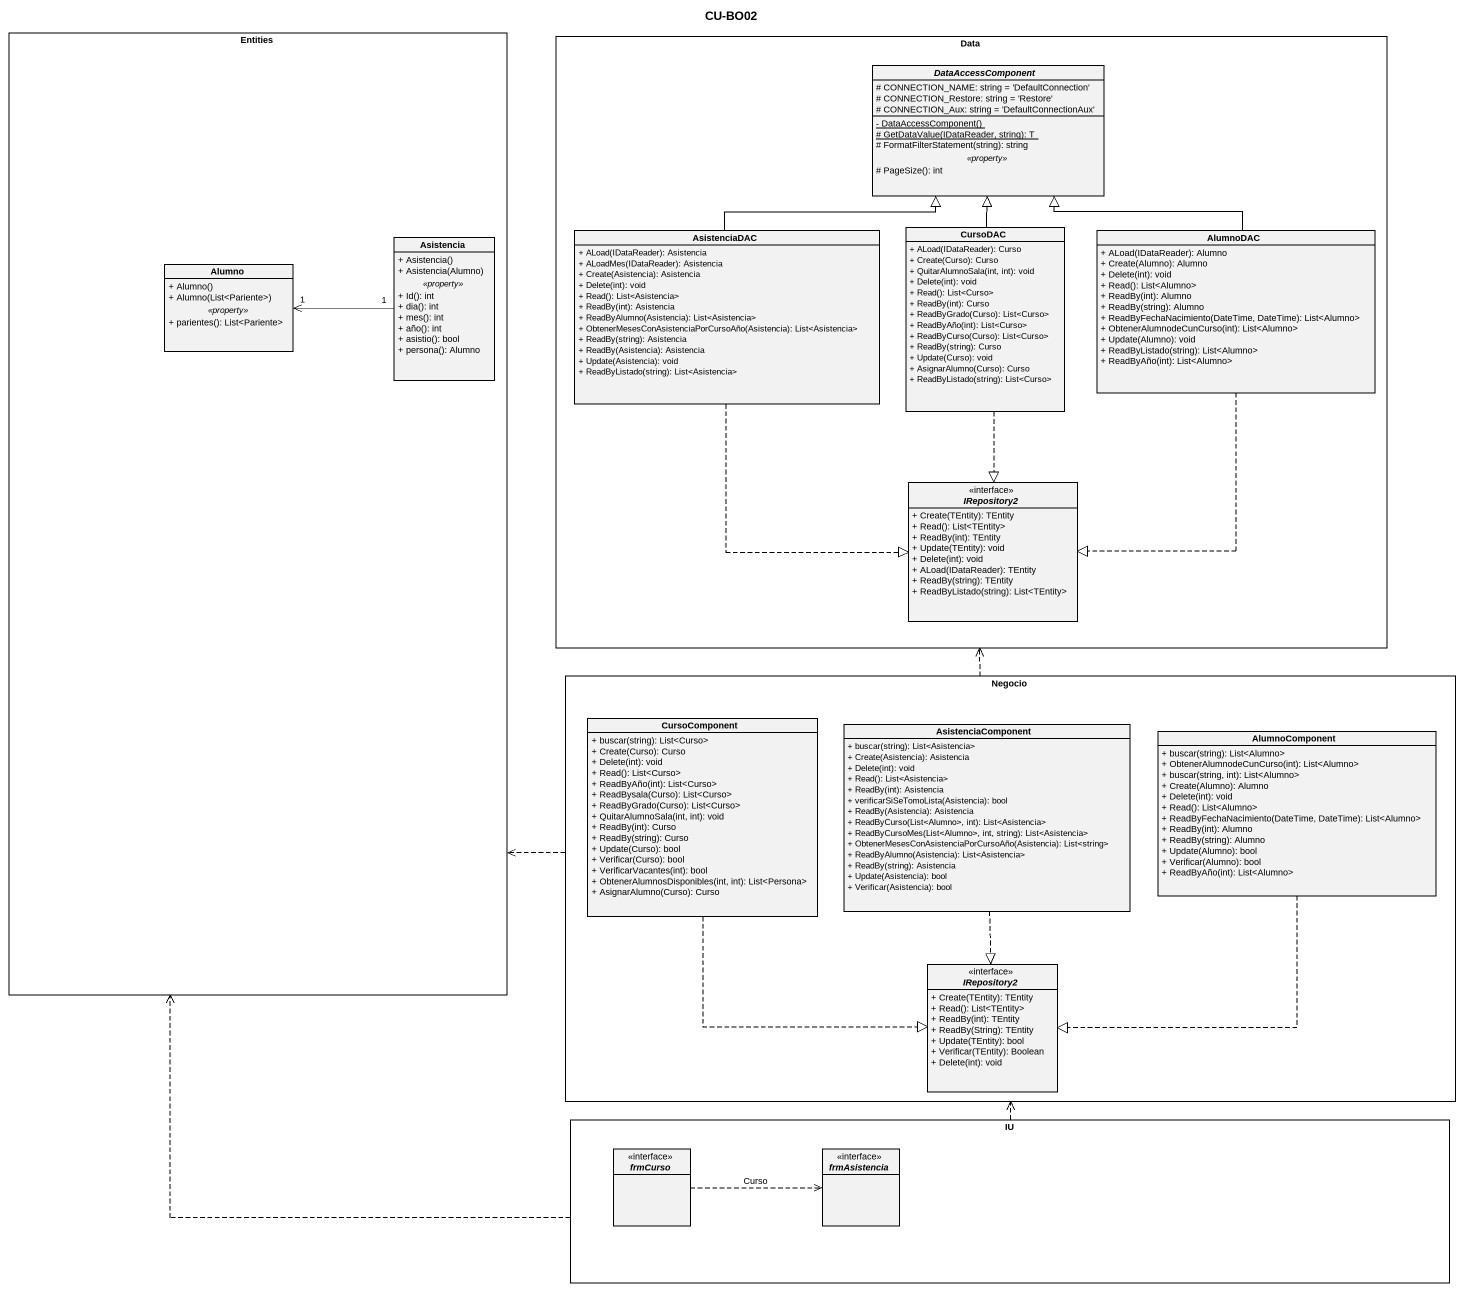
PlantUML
@startuml
title CU-BO02
hide circle
hide empty members
skinparam classAttributeIconSize 0
rectangle Entities {
  class Asistencia {
    + Asistencia()
    + Asistencia(Alumno)
    .. <<property>> ..
    + Id(): int
    + dia(): int
    + mes(): int
    + año(): int
    + asistio(): bool
    + persona(): Alumno
  }
  class Alumno {
    + Alumno()
    + Alumno(List<Pariente>)
    .. <<property>> ..
    + parientes(): List<Pariente>
  }
}
rectangle Data {
  abstract class DataAccessComponent {
    # CONNECTION_NAME: string = 'DefaultConnection'
    # CONNECTION_Restore: string = 'Restore'
    # CONNECTION_Aux: string = 'DefaultConnectionAux'
    --
    {static} - DataAccessComponent()
    {static} # GetDataValue(IDataReader, string): T
    # FormatFilterStatement(string): string
    .. <<property>> ..
    # PageSize(): int
  }
  class AsistenciaDAC {
    + ALoad(IDataReader): Asistencia
    + ALoadMes(IDataReader): Asistencia
    + Create(Asistencia): Asistencia
    + Delete(int): void
    + Read(): List<Asistencia>
    + ReadBy(int): Asistencia
    + ReadByAlumno(Asistencia): List<Asistencia>
    + ObtenerMesesConAsistenciaPorCursoAño(Asistencia): List<Asistencia>
    + ReadBy(string): Asistencia
    + ReadBy(Asistencia): Asistencia
    + Update(Asistencia): void
    + ReadByListado(string): List<Asistencia>
  }
  class CursoDAC {
    + ALoad(IDataReader): Curso
    + Create(Curso): Curso
    + QuitarAlumnoSala(int, int): void
    + Delete(int): void
    + Read(): List<Curso>
    + ReadBy(int): Curso
    + ReadByGrado(Curso): List<Curso>
    + ReadByAño(int): List<Curso>
    + ReadByCurso(Curso): List<Curso>
    + ReadBy(string): Curso
    + Update(Curso): void
    + AsignarAlumno(Curso): Curso
    + ReadByListado(string): List<Curso>
  }
  class AlumnoDAC {
    + ALoad(IDataReader): Alumno
    + Create(Alumno): Alumno
    + Delete(int): void
    + Read(): List<Alumno>
    + ReadBy(int): Alumno
    + ReadBy(string): Alumno
    + ReadByFechaNacimiento(DateTime, DateTime): List<Alumno>
    + ObtenerAlumnodeCunCurso(int): List<Alumno>
    + Update(Alumno): void
    + ReadByListado(string): List<Alumno>
    + ReadByAño(int): List<Alumno>
  }
  interface IRepository2 {
    + Create(TEntity): TEntity
    + Read(): List<TEntity>
    + ReadBy(int): TEntity
    + Update(TEntity): void
    + Delete(int): void
    + ALoad(IDataReader): TEntity
    + ReadBy(string): TEntity
    + ReadByListado(string): List<TEntity>
  }
}
rectangle Negocio {
  class CursoComponent {
    + buscar(string): List<Curso>
    + Create(Curso): Curso
    + Delete(int): void
    + Read(): List<Curso>
    + ReadByAño(int): List<Curso>
    + ReadBysala(Curso): List<Curso>
    + ReadByGrado(Curso): List<Curso>
    + QuitarAlumnoSala(int, int): void
    + ReadBy(int): Curso
    + ReadBy(string): Curso
    + Update(Curso): bool
    + Verificar(Curso): bool
    + VerificarVacantes(int): bool
    + ObtenerAlumnosDisponibles(int, int): List<Persona>
    + AsignarAlumno(Curso): Curso
  }
  class AsistenciaComponent {
    + buscar(string): List<Asistencia>
    + Create(Asistencia): Asistencia
    + Delete(int): void
    + Read(): List<Asistencia>
    + ReadBy(int): Asistencia
    + verificarSiSeTomoLista(Asistencia): bool
    + ReadBy(Asistencia): Asistencia
    + ReadByCurso(List<Alumno>, int): List<Asistencia>
    + ReadByCursoMes(List<Alumno>, int, string): List<Asistencia>
    + ObtenerMesesConAsistenciaPorCursoAño(Asistencia): List<string>
    + ReadByAlumno(Asistencia): List<Asistencia>
    + ReadBy(string): Asistencia
    + Update(Asistencia): bool
    + Verificar(Asistencia): bool
  }
  class AlumnoComponent {
    + buscar(string): List<Alumno>
    + ObtenerAlumnodeCunCurso(int): List<Alumno>
    + buscar(string, int): List<Alumno>
    + Create(Alumno): Alumno
    + Delete(int): void
    + Read(): List<Alumno>
    + ReadByFechaNacimiento(DateTime, DateTime): List<Alumno>
    + ReadBy(int): Alumno
    + ReadBy(string): Alumno
    + Update(Alumno): bool
    + Verificar(Alumno): bool
    + ReadByAño(int): List<Alumno>
  }
  interface "IRepository2" as IRepository2_2 {
    + Create(TEntity): TEntity
    + Read(): List<TEntity>
    + ReadBy(int): TEntity
    + ReadBy(String): TEntity
    + Update(TEntity): bool
    + Verificar(TEntity): Boolean
    + Delete(int): void
  }
}
rectangle IU {
  interface frmCurso
  interface frmAsistencia
}
Asistencia "1" -left-> "1" Alumno
AsistenciaDAC -up-|> DataAccessComponent
AsistenciaDAC ..|> IRepository2
CursoDAC -up-|> DataAccessComponent
CursoDAC ..|> IRepository2
AlumnoDAC -up-|> DataAccessComponent
AlumnoDAC ..|> IRepository2
Negocio .left.> Entities
Negocio .up.> Data
CursoComponent ..|> IRepository2_2
AsistenciaComponent ..|> IRepository2_2
AlumnoComponent ..|> IRepository2_2
IU .up.> Entities
IU .up.> Negocio
frmCurso .right.> frmAsistencia : Curso
@enduml
